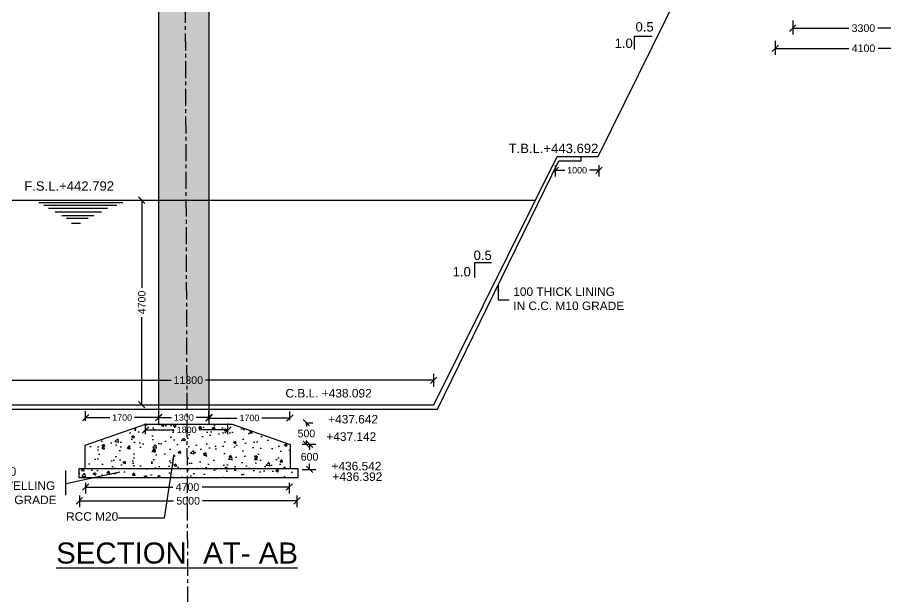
# Model space of a CAD drawing. Header units: inches. Extents: x 20221.8 to 20320.1, y 17529.5 to 17601.
# Drawn here: x 20250.09 to 20274.59, y 17566.66 to 17582.99 of the extents above; entities that cross this region are included whole.
import ezdxf

# ---------------------------------------------------------------- set-up
doc = ezdxf.new("R2010")
doc.units = ezdxf.units.IN
doc.header["$MEASUREMENT"] = 0
doc.linetypes.add('ACAD_ISO04W100', pattern=[30, 24, -3, 0, -3])
for name, color, linetype in [('DIMENSION', 255, 'Continuous'), ('DRAWING', 2, 'Continuous'), ('HATCH', 7, 'Continuous'), ('TEXT', 255, 'Continuous')]:
    doc.layers.add(name, color=color, linetype=linetype)
doc.styles.get("Standard").update_dxf_attribs({"font": 'arial.ttf'})
doc.dimstyles.get("Standard").update_dxf_attribs({"dimtxt": 0.18, "dimasz": 0.18, "dimexe": 0.18, "dimexo": 0.0625, "dimgap": 0.09, "dimtad": 0, "dimtih": 1, "dimtoh": 1, "dimdec": 4, "dimzin": 0, "dimdsep": 46, "dimtxsty": 'Standard', "dimblk": 'OBLIQUE', "dimcen": 0.09, "dimadec": 0, "dimazin": 0, "dimtfac": 1, "dimtdec": 4, "dimtofl": 0, "dimtmove": 0, "dimatfit": 3, "dimfxl": 1, "dimtolj": 1, "dimtzin": 0, "dimarcsym": 0})
pattern_1 = [(50, (0, 0), (0.717260183, -0.062752135), [0.075, -0.825]), (355, (0, 0), (-0.138751334, 0.752192134), [0.06, -0.66]), (100.4514, (0.0598, -0.0052), (0.578509382, 0.689439542), [0.06374019, -0.701142112]), (46.1842, (0, 0.2), (1.06724105, -0.165519014), [0.1125, -1.2375]), (96.6356, (0.0889, 0.1862), (0.934662706, 0.97411787), [0.09561029, -1.051713]), (351.1842, (0, 0.2), (0.934661945, 0.9741186), [0.09, -0.99]), (21, (0.1, 0.15), (0.596907052, -0.402618891), [0.075, -0.825]), (326, (0.1, 0.15), (0.243315332, 0.725150045), [0.06, -0.66]), (71.4514, (0.14974, 0.11645), (0.840222629, 0.322530497), [0.06374019, -0.701142112]), (37.5, (0, 0), (0.0121598553, 0.3328938538), [0, -0.652, 0, -0.67, 0, -0.6625]), (7.5, (0, 0), (0.2630695374, 0.394411712), [0, -0.382, 0, -0.637, 0, -0.2525]), (327.5, (-0.223, 0), (0.5338224362, -0.0225548717), [0, -0.25, 0, -0.78, 0, -1.035]), (317.5, (-0.323, 0), (0.583186169, 0.100104982), [0, -0.325, 0, -0.518, 0, -0.735])]

# ---------------------------------------------------------------- blocks, each defined once
blk = doc.blocks.new('_Oblique')
at = {"color": 0, "linetype": 'ByBlock', "lineweight": -2}
blk.add_line((-0.5, -0.5), (0.5, 0.5), dxfattribs=at)
blk = doc.blocks.new('*D95')
at = {"layer": 'Defpoints', "color": 0, "transparency": 16777216}
for p in [(20271.479, 17582.399), (20276.454, 17582.399), (20276.454, 17582.121)]:
    blk.add_point(p, dxfattribs=at)
at = {"layer": 'DIMENSION', "color": 0, "lineweight": -2, "transparency": 16777216}
for p, q in [((20271.479, 17582.336), (20271.479, 17581.941)), ((20271.479, 17582.121), (20273.553, 17582.121)), ((20276.454, 17582.121), (20274.381, 17582.121)), ((20276.454, 17582.336), (20276.454, 17581.941))]:
    blk.add_line(p, q, dxfattribs=at)
at = {"layer": 'DIMENSION', "color": 0, "lineweight": -2, "transparency": 16777216, "xscale": 0.18, "yscale": 0.18, "zscale": 0.18, "rotation": 180}
blk.add_blockref('_Oblique', (20271.479, 17582.121), dxfattribs=at)
at = {"layer": 'DIMENSION', "color": 0, "lineweight": -2, "transparency": 16777216, "xscale": 0.18, "yscale": 0.18, "zscale": 0.18}
blk.add_blockref('_Oblique', (20276.454, 17582.121), dxfattribs=at)
at = {"layer": 'DIMENSION', "color": 0, "transparency": 16777216, "insert": (20273.967, 17582.121), "char_height": 0.2143, "attachment_point": 5}
blk.add_mtext('\\A1;4100', dxfattribs=at)
blk = doc.blocks.new('*D96')
at = {"layer": 'Defpoints', "color": 0, "transparency": 16777216}
for p in [(20271.972, 17582.969), (20275.957, 17582.969), (20275.957, 17582.69)]:
    blk.add_point(p, dxfattribs=at)
at = {"layer": 'DIMENSION', "color": 0, "lineweight": -2, "transparency": 16777216}
for p, q in [((20271.972, 17582.907), (20271.972, 17582.51)), ((20275.957, 17582.907), (20275.957, 17582.51)), ((20271.972, 17582.69), (20273.555, 17582.69)), ((20275.957, 17582.69), (20274.374, 17582.69))]:
    blk.add_line(p, q, dxfattribs=at)
at = {"layer": 'DIMENSION', "color": 0, "lineweight": -2, "transparency": 16777216, "xscale": 0.18, "yscale": 0.18, "zscale": 0.18, "rotation": 180}
blk.add_blockref('_Oblique', (20271.972, 17582.69), dxfattribs=at)
at = {"layer": 'DIMENSION', "color": 0, "lineweight": -2, "transparency": 16777216, "xscale": 0.18, "yscale": 0.18, "zscale": 0.18}
blk.add_blockref('_Oblique', (20275.957, 17582.69), dxfattribs=at)
at = {"layer": 'DIMENSION', "color": 0, "transparency": 16777216, "insert": (20273.965, 17582.69), "char_height": 0.2143, "attachment_point": 5}
blk.add_mtext('\\A1;3300', dxfattribs=at)
blk = doc.blocks.new('*D119')
at = {"layer": 'Defpoints', "color": 0, "transparency": 16777216}
for p in [(20247.99, 17572.761), (20247.99, 17572.525), (20261.842, 17572.525)]:
    blk.add_point(p, dxfattribs=at)
at = {"layer": 'DIMENSION', "color": 0, "lineweight": -2, "transparency": 16777216}
for p, q in [((20247.99, 17572.588), (20247.99, 17572.941)), ((20261.842, 17572.588), (20261.842, 17572.941)), ((20247.99, 17572.761), (20254.433, 17572.761)), ((20261.842, 17572.761), (20255.399, 17572.761))]:
    blk.add_line(p, q, dxfattribs=at)
at = {"layer": 'DIMENSION', "color": 0, "lineweight": -2, "transparency": 16777216, "xscale": 0.18, "yscale": 0.18, "zscale": 0.18, "rotation": 180}
blk.add_blockref('_Oblique', (20247.99, 17572.761), dxfattribs=at)
at = {"layer": 'DIMENSION', "color": 0, "lineweight": -2, "transparency": 16777216, "xscale": 0.18, "yscale": 0.18, "zscale": 0.18}
blk.add_blockref('_Oblique', (20261.842, 17572.761), dxfattribs=at)
at = {"layer": 'DIMENSION', "color": 0, "transparency": 16777216, "insert": (20254.916, 17572.761), "char_height": 0.2143, "attachment_point": 5}
blk.add_mtext('\\A1;11300', dxfattribs=at)
blk = doc.blocks.new('*D120')
at = {"layer": 'Defpoints', "color": 0, "transparency": 16777216}
for p in [(20256.034, 17571.359), (20253.708, 17571.174), (20256.034, 17571.174)]:
    blk.add_point(p, dxfattribs=at)
at = {"layer": 'DIMENSION', "color": 0, "lineweight": -2, "transparency": 16777216}
for p, q in [((20253.708, 17571.237), (20253.708, 17571.539)), ((20253.708, 17571.359), (20254.521, 17571.359)), ((20256.034, 17571.359), (20255.221, 17571.359)), ((20256.034, 17571.237), (20256.034, 17571.539))]:
    blk.add_line(p, q, dxfattribs=at)
at = {"layer": 'DIMENSION', "color": 0, "lineweight": -2, "transparency": 16777216, "xscale": 0.18, "yscale": 0.18, "zscale": 0.18, "rotation": 180}
blk.add_blockref('_Oblique', (20253.708, 17571.359), dxfattribs=at)
at = {"layer": 'DIMENSION', "color": 0, "lineweight": -2, "transparency": 16777216, "xscale": 0.18, "yscale": 0.18, "zscale": 0.18}
blk.add_blockref('_Oblique', (20256.034, 17571.359), dxfattribs=at)
at = {"layer": 'DIMENSION', "color": 0, "transparency": 16777216, "insert": (20254.871, 17571.359), "char_height": 0.18, "attachment_point": 5}
blk.add_mtext('\\A1;1800', dxfattribs=at)
blk = doc.blocks.new('*D121')
at = {"layer": 'Defpoints', "color": 0, "transparency": 16777216}
for p in [(20251.844, 17569.571), (20257.979, 17569.571), (20257.979, 17569.359)]:
    blk.add_point(p, dxfattribs=at)
at = {"layer": 'DIMENSION', "color": 0, "lineweight": -2, "transparency": 16777216}
for p, q in [((20251.844, 17569.508), (20251.844, 17569.179)), ((20257.979, 17569.508), (20257.979, 17569.179)), ((20251.844, 17569.359), (20254.502, 17569.359)), ((20257.979, 17569.359), (20255.321, 17569.359))]:
    blk.add_line(p, q, dxfattribs=at)
at = {"layer": 'DIMENSION', "color": 0, "lineweight": -2, "transparency": 16777216, "xscale": 0.18, "yscale": 0.18, "zscale": 0.18, "rotation": 180}
blk.add_blockref('_Oblique', (20251.844, 17569.359), dxfattribs=at)
at = {"layer": 'DIMENSION', "color": 0, "lineweight": -2, "transparency": 16777216, "xscale": 0.18, "yscale": 0.18, "zscale": 0.18}
blk.add_blockref('_Oblique', (20257.979, 17569.359), dxfattribs=at)
at = {"layer": 'DIMENSION', "color": 0, "transparency": 16777216, "insert": (20254.912, 17569.359), "char_height": 0.2143, "attachment_point": 5}
blk.add_mtext('\\A1;5000', dxfattribs=at)
blk = doc.blocks.new('*D122')
at = {"layer": 'Defpoints', "color": 0, "transparency": 16777216}
for p in [(20252.02, 17569.932), (20257.764, 17569.932), (20257.764, 17569.746)]:
    blk.add_point(p, dxfattribs=at)
at = {"layer": 'DIMENSION', "color": 0, "lineweight": -2, "transparency": 16777216}
for p, q in [((20252.02, 17569.87), (20252.02, 17569.566)), ((20257.764, 17569.87), (20257.764, 17569.566)), ((20252.02, 17569.746), (20254.478, 17569.746)), ((20257.764, 17569.746), (20255.306, 17569.746))]:
    blk.add_line(p, q, dxfattribs=at)
at = {"layer": 'DIMENSION', "color": 0, "lineweight": -2, "transparency": 16777216, "xscale": 0.18, "yscale": 0.18, "zscale": 0.18, "rotation": 180}
blk.add_blockref('_Oblique', (20252.02, 17569.746), dxfattribs=at)
at = {"layer": 'DIMENSION', "color": 0, "lineweight": -2, "transparency": 16777216, "xscale": 0.18, "yscale": 0.18, "zscale": 0.18}
blk.add_blockref('_Oblique', (20257.764, 17569.746), dxfattribs=at)
at = {"layer": 'DIMENSION', "color": 0, "transparency": 16777216, "insert": (20254.892, 17569.746), "char_height": 0.2143, "attachment_point": 5}
blk.add_mtext('\\A1;4700', dxfattribs=at)
blk = doc.blocks.new('*D123')
at = {"layer": 'Defpoints', "color": 0, "transparency": 16777216}
for p in [(20258.064, 17570.953), (20258.338, 17570.953), (20258.064, 17570.245)]:
    blk.add_point(p, dxfattribs=at)
at = {"layer": 'DIMENSION', "color": 0, "lineweight": -2, "transparency": 16777216}
for p, q in [((20258.126, 17570.953), (20258.518, 17570.953)), ((20258.338, 17570.953), (20258.338, 17570.798)), ((20258.338, 17570.245), (20258.338, 17570.4)), ((20258.126, 17570.245), (20258.518, 17570.245))]:
    blk.add_line(p, q, dxfattribs=at)
at = {"layer": 'DIMENSION', "color": 0, "lineweight": -2, "transparency": 16777216, "xscale": 0.18, "yscale": 0.18, "zscale": 0.18}
for p, rotation in [((20258.338, 17570.953), 90), ((20258.338, 17570.245), 270)]:
    blk.add_blockref('_Oblique', p, dxfattribs=dict(at, rotation=rotation))
at = {"layer": 'DIMENSION', "color": 0, "transparency": 16777216, "insert": (20258.338, 17570.599), "char_height": 0.2143, "attachment_point": 5}
blk.add_mtext('\\A1;600', dxfattribs=at)
blk = doc.blocks.new('*D124')
at = {"layer": 'Defpoints', "color": 0, "transparency": 16777216}
for p in [(20258.16, 17571.562), (20258.126, 17570.953), (20258.248, 17570.953)]:
    blk.add_point(p, dxfattribs=at)
at = {"layer": 'DIMENSION', "color": 0, "lineweight": -2, "transparency": 16777216}
for p, q in [((20258.223, 17571.562), (20258.428, 17571.562)), ((20258.248, 17571.562), (20258.248, 17571.457)), ((20258.189, 17570.953), (20258.428, 17570.953)), ((20258.248, 17570.953), (20258.248, 17571.058))]:
    blk.add_line(p, q, dxfattribs=at)
at = {"layer": 'DIMENSION', "color": 0, "lineweight": -2, "transparency": 16777216, "xscale": 0.18, "yscale": 0.18, "zscale": 0.18}
for p, rotation in [((20258.248, 17571.562), 90), ((20258.248, 17570.953), 270)]:
    blk.add_blockref('_Oblique', p, dxfattribs=dict(at, rotation=rotation))
at = {"layer": 'DIMENSION', "color": 0, "transparency": 16777216, "insert": (20258.248, 17571.257), "char_height": 0.2143, "attachment_point": 5}
blk.add_mtext('\\A1;500', dxfattribs=at)
blk = doc.blocks.new('*D125')
at = {"layer": 'Defpoints', "color": 0, "transparency": 16777216}
for p in [(20254.081, 17571.707), (20254.081, 17571.597), (20252.017, 17571.556)]:
    blk.add_point(p, dxfattribs=at)
at = {"layer": 'DIMENSION', "color": 0, "lineweight": -2, "transparency": 16777216}
for p, q in [((20252.017, 17571.619), (20252.017, 17571.887)), ((20254.081, 17571.66), (20254.081, 17571.887)), ((20252.017, 17571.707), (20252.699, 17571.707)), ((20254.081, 17571.707), (20253.399, 17571.707))]:
    blk.add_line(p, q, dxfattribs=at)
at = {"layer": 'DIMENSION', "color": 0, "lineweight": -2, "transparency": 16777216, "xscale": 0.18, "yscale": 0.18, "zscale": 0.18, "rotation": 180}
blk.add_blockref('_Oblique', (20252.017, 17571.707), dxfattribs=at)
at = {"layer": 'DIMENSION', "color": 0, "lineweight": -2, "transparency": 16777216, "xscale": 0.18, "yscale": 0.18, "zscale": 0.18}
blk.add_blockref('_Oblique', (20254.081, 17571.707), dxfattribs=at)
at = {"layer": 'DIMENSION', "color": 0, "transparency": 16777216, "insert": (20253.049, 17571.707), "char_height": 0.18, "attachment_point": 5}
blk.add_mtext('\\A1;1700', dxfattribs=at)
blk = doc.blocks.new('*D126')
at = {"layer": 'Defpoints', "color": 0, "transparency": 16777216}
for p in [(20255.499, 17571.709), (20254.081, 17571.543), (20255.499, 17571.572)]:
    blk.add_point(p, dxfattribs=at)
at = {"layer": 'DIMENSION', "color": 0, "lineweight": -2, "transparency": 16777216}
for p, q in [((20254.081, 17571.606), (20254.081, 17571.889)), ((20255.499, 17571.635), (20255.499, 17571.889)), ((20254.081, 17571.709), (20254.44, 17571.709)), ((20255.499, 17571.709), (20255.14, 17571.709))]:
    blk.add_line(p, q, dxfattribs=at)
at = {"layer": 'DIMENSION', "color": 0, "lineweight": -2, "transparency": 16777216, "xscale": 0.18, "yscale": 0.18, "zscale": 0.18, "rotation": 180}
blk.add_blockref('_Oblique', (20254.081, 17571.709), dxfattribs=at)
at = {"layer": 'DIMENSION', "color": 0, "lineweight": -2, "transparency": 16777216, "xscale": 0.18, "yscale": 0.18, "zscale": 0.18}
blk.add_blockref('_Oblique', (20255.499, 17571.709), dxfattribs=at)
at = {"layer": 'DIMENSION', "color": 0, "transparency": 16777216, "insert": (20254.79, 17571.709), "char_height": 0.18, "attachment_point": 5}
blk.add_mtext('\\A1;1300', dxfattribs=at)
blk = doc.blocks.new('*D127')
at = {"layer": 'Defpoints', "color": 0, "transparency": 16777216}
for p in [(20257.781, 17571.695), (20255.499, 17571.572), (20257.781, 17571.572)]:
    blk.add_point(p, dxfattribs=at)
at = {"layer": 'DIMENSION', "color": 0, "lineweight": -2, "transparency": 16777216}
for p, q in [((20255.499, 17571.635), (20255.499, 17571.875)), ((20257.781, 17571.635), (20257.781, 17571.875)), ((20255.499, 17571.695), (20256.29, 17571.695)), ((20257.781, 17571.695), (20256.99, 17571.695))]:
    blk.add_line(p, q, dxfattribs=at)
at = {"layer": 'DIMENSION', "color": 0, "lineweight": -2, "transparency": 16777216, "xscale": 0.18, "yscale": 0.18, "zscale": 0.18, "rotation": 180}
blk.add_blockref('_Oblique', (20255.499, 17571.695), dxfattribs=at)
at = {"layer": 'DIMENSION', "color": 0, "lineweight": -2, "transparency": 16777216, "xscale": 0.18, "yscale": 0.18, "zscale": 0.18}
blk.add_blockref('_Oblique', (20257.781, 17571.695), dxfattribs=at)
at = {"layer": 'DIMENSION', "color": 0, "transparency": 16777216, "insert": (20256.64, 17571.695), "char_height": 0.18, "attachment_point": 5}
blk.add_mtext('\\A1;1700', dxfattribs=at)
blk = doc.blocks.new('*D128')
at = {"layer": 'Defpoints', "color": 0, "transparency": 16777216}
for p in [(20253.42, 17577.839), (20253.603, 17577.839), (20253.42, 17572.069)]:
    blk.add_point(p, dxfattribs=at)
at = {"layer": 'DIMENSION', "color": 0, "lineweight": -2, "transparency": 16777216}
for p, q in [((20253.482, 17577.839), (20253.783, 17577.839)), ((20253.603, 17577.839), (20253.603, 17575.368)), ((20253.603, 17572.069), (20253.603, 17574.54)), ((20253.482, 17572.069), (20253.783, 17572.069))]:
    blk.add_line(p, q, dxfattribs=at)
at = {"layer": 'DIMENSION', "color": 0, "lineweight": -2, "transparency": 16777216, "xscale": 0.18, "yscale": 0.18, "zscale": 0.18}
for p, rotation in [((20253.603, 17577.839), 90), ((20253.603, 17572.069), 270)]:
    blk.add_blockref('_Oblique', p, dxfattribs=dict(at, rotation=rotation))
at = {"layer": 'DIMENSION', "color": 0, "transparency": 16777216, "insert": (20253.603, 17574.954), "char_height": 0.2143, "attachment_point": 5, "rotation": 90}
blk.add_mtext('\\A1;4700', dxfattribs=at)
blk = doc.blocks.new('*D130')
at = {"layer": 'Defpoints', "color": 0, "transparency": 16777216}
for p in [(20265.269, 17578.885), (20266.502, 17578.885), (20266.502, 17578.682)]:
    blk.add_point(p, dxfattribs=at)
at = {"layer": 'DIMENSION', "color": 0, "lineweight": -2, "transparency": 16777216}
for p, q in [((20265.269, 17578.822), (20265.269, 17578.502)), ((20266.502, 17578.822), (20266.502, 17578.502)), ((20265.269, 17578.682), (20265.536, 17578.682)), ((20266.502, 17578.682), (20266.236, 17578.682))]:
    blk.add_line(p, q, dxfattribs=at)
at = {"layer": 'DIMENSION', "color": 0, "lineweight": -2, "transparency": 16777216, "xscale": 0.18, "yscale": 0.18, "zscale": 0.18, "rotation": 180}
blk.add_blockref('_Oblique', (20265.269, 17578.682), dxfattribs=at)
at = {"layer": 'DIMENSION', "color": 0, "lineweight": -2, "transparency": 16777216, "xscale": 0.18, "yscale": 0.18, "zscale": 0.18}
blk.add_blockref('_Oblique', (20266.502, 17578.682), dxfattribs=at)
at = {"layer": 'DIMENSION', "color": 0, "transparency": 16777216, "insert": (20265.886, 17578.682), "char_height": 0.18, "attachment_point": 5}
blk.add_mtext('\\A1;1000', dxfattribs=at)

msp = doc.modelspace()

# ---------------------------------------------------------------- hatches: boundary and pattern name
at = {"layer": 'HATCH'}
h = msp.add_hatch(dxfattribs=at)
h.set_pattern_fill('AR-CONC', color=256, scale=0.1, style=0)
h.set_pattern_definition(pattern_1)
h.paths.add_polyline_path([(20255.49902, 17588.56013), (20255.75351, 17588.56013), (20255.75351, 17588.92296), (20253.80083, 17588.92296), (20253.80083, 17588.56013), (20254.08067, 17588.56013), (20254.08067, 17577.83876), (20255.49902, 17577.83876)])
h.paths.add_polyline_path([(20255.49902, 17577.83876), (20254.08067, 17577.83876), (20254.08067, 17572.06928), (20255.49902, 17572.06928)])
h = msp.add_hatch(dxfattribs=at)
h.set_pattern_fill('AR-CONC', color=256, scale=0.1, style=0)
h.set_pattern_definition(pattern_1)
h.paths.add_polyline_path([(20257.78905, 17570.95053), (20256.15036, 17571.51878), (20253.7093, 17571.51878), (20252.01048, 17570.93029), (20252.01048, 17570.25916), (20257.78905, 17570.25916)])
h.paths.add_polyline_path([(20258.01396, 17570.25916), (20251.82596, 17570.25916), (20251.82596, 17570.02057), (20258.01396, 17570.02057)])
h.paths.add_polyline_path([(20254.5658, 17571.49606), (20255.17579, 17571.49606), (20255.17579, 17571.22226), (20254.5658, 17571.22226)], flags=24)

# ---------------------------------------------------------------- linework, layer by layer
at = {"layer": 'DIMENSION'}
for points in [[(20267.50992, 17582.08567), (20267.50992, 17582.46801), (20268.00617, 17582.46801)], [(20262.99976, 17575.65592), (20262.99976, 17576.08066), (20263.46936, 17576.08066)], [(20251.45433, 17570.21727), (20251.45433, 17569.5214)]]:
    msp.add_lwpolyline(points, dxfattribs=at)
at = {"layer": 'DRAWING'}
for points in [[(20247.90925, 17571.94672), (20261.95127, 17571.94672), (20265.37267, 17578.95104), (20265.99831, 17578.95104), (20265.99831, 17579.06755), (20266.48206, 17579.06755), (20269.52522, 17585.2489), (20273.16429, 17585.2489), (20282.39269, 17591.4588)], [(20254.08067, 17571.48975), (20254.08067, 17588.56013), (20253.80083, 17588.56013), (20253.80083, 17588.92296), (20255.75351, 17588.92296), (20255.75351, 17588.56013), (20255.49902, 17588.56013), (20255.49902, 17571.51878)], [(20243.87138, 17578.96844), (20244.64006, 17578.96844), (20247.98953, 17572.06928), (20261.84249, 17572.06928), (20265.32784, 17579.06755), (20265.99831, 17579.06755)], [(20245.18851, 17577.83876), (20264.71587, 17577.83876)], [(20250.70156, 17577.77156), (20253.06442, 17577.77156)], [(20250.84157, 17577.69972), (20252.89932, 17577.69972)], [(20250.9754, 17577.61062), (20252.63722, 17577.61062)], [(20251.15943, 17577.51038), (20252.46992, 17577.51038)], [(20251.34903, 17577.41014), (20252.25244, 17577.41014)], [(20251.4773, 17577.33217), (20252.09072, 17577.33217)], [(20251.62229, 17577.18738), (20251.87881, 17577.18738)], [(20252.01048, 17570.25916), (20252.01048, 17570.93029), (20253.7093, 17571.51878), (20256.15036, 17571.51878), (20257.78905, 17570.95053), (20257.78905, 17570.25916)]]:
    msp.add_lwpolyline(points, dxfattribs=at)
msp.add_lwpolyline([(20251.82596, 17570.02057), (20258.01396, 17570.02057), (20258.01396, 17570.25916), (20251.82596, 17570.25916), (20251.82596, 17570.02057)], close=True, dxfattribs=at)

# ---------------------------------------------------------------- texts
at = {"layer": 'TEXT', "attachment_point": 1}
for s, insert, char_height, width in [('0.5', (20267.53445, 17582.85962), 0.264, 6.04032), ('1.0', (20266.94383, 17582.39698), 0.264, 6.04032), ('T.B.L.+443.692', (20263.9539, 17579.43173), 0.264, 6.04032), ('F.S.L.+442.792', (20250.28862, 17578.37066), 0.264, 6.04032), ('0.5', (20262.96588, 17576.41678), 0.264, 6.04032), ('1.0', (20262.37525, 17575.95414), 0.264, 6.04032), ('100 THICK LINING\\PIN C.C. M10 GRADE', (20264.08516, 17575.37906), 0.24, 5.4912), ('C.B.L. +438.092', (20257.65795, 17572.51442), 0.24, 5.4912), (' +437.642', (20258.76928, 17571.7815), 0.24, 5.4912), (' +437.142', (20258.7182, 17571.29095), 0.24, 5.4912), (' +436.542', (20258.86442, 17570.45855), 0.24, 5.4912), ('FOOTING IN RCC M20\\POVER 150 THICK LEVELLING\\PCOURSE IN C.C. M10 GRADE', (20246.54142, 17570.30636), 0.24, 5.4912), ('+436.392', (20258.9835, 17570.16127), 0.24, 5.4912), ('RCC M20', (20251.46682, 17569.03745), 0.24, 5.4912), ('{\\LSECTION  AT- AB}', (20251.18686, 17568.18456), 0.594, 28.8992)]:
    msp.add_mtext(s, dxfattribs=dict(at, insert=insert, char_height=char_height, width=width))

# ---------------------------------------------------------------- dimensions: what is measured, and where the dimension line sits
at = {"layer": 'DIMENSION'}
for base, p1, p2, text, picture, middle in [((20275.95674, 17582.69047), (20271.97236, 17582.96921), (20275.95674, 17582.96921), '3300', '*D96', (20273.96455, 17582.69047)), ((20276.45371, 17582.12105), (20271.4795, 17582.39871), (20276.45371, 17582.39871), '4100', '*D95', (20273.9666, 17582.12105)), ((20247.98953, 17572.76079), (20261.84249, 17572.52511), (20247.98953, 17572.52511), '11300', '*D119', (20254.91601, 17572.76079)), ((20257.76389, 17569.74555), (20252.01977, 17569.932), (20257.76389, 17569.932), '4700', '*D122', (20254.89183, 17569.74555)), ((20257.97925, 17569.35867), (20251.84416, 17569.57076), (20257.97925, 17569.57076), '5000', '*D121', (20254.91171, 17569.35867))]:
    dim = msp.add_linear_dim(base=base, p1=p1, p2=p2, text=text, dimstyle='Standard', override={"dimtxt": 0.214286}, dxfattribs=at)
    dim.commit()
    dim.dimension.update_dxf_attribs({"geometry": picture, "text_midpoint": middle})
for base, p1, p2, text, picture, middle in [((20266.50209, 17578.68241), (20265.26942, 17578.88478), (20266.50209, 17578.88478), '1000', '*D130', (20265.88575, 17578.68241)), ((20254.08067, 17571.7069), (20252.0174, 17571.55625), (20254.08067, 17571.59736), '1700', '*D125', (20253.04903, 17571.7069)), ((20255.49902, 17571.70874), (20254.08067, 17571.54304), (20255.49902, 17571.57206), '1300', '*D126', (20254.78985, 17571.70874)), ((20257.78086, 17571.69479), (20255.49902, 17571.57206), (20257.78086, 17571.57206), '1700', '*D127', (20256.63994, 17571.69479)), ((20256.03385, 17571.35916), (20253.70774, 17571.1742), (20256.03385, 17571.1742), '1800', '*D120', (20254.87079, 17571.35916))]:
    dim = msp.add_linear_dim(base=base, p1=p1, p2=p2, text=text, dimstyle='Standard', dxfattribs=at)
    dim.commit()
    dim.dimension.update_dxf_attribs({"geometry": picture, "text_midpoint": middle})
dim = msp.add_aligned_dim(p1=(20253.41998, 17572.06928), p2=(20253.41998, 17577.83876), distance=-0.18258, text='4700', dimstyle='Standard', override={"dimtxt": 0.214286}, dxfattribs=at)
dim.commit()
dim.dimension.update_dxf_attribs({"geometry": '*D128', "text_midpoint": (20253.60256, 17574.95402), "text_rotation": 90})
dim = msp.add_linear_dim(base=(20258.24751, 17570.95289), p1=(20258.16048, 17571.56179), p2=(20258.12645, 17570.95289), angle=90, text='500', dimstyle='Standard', override={"dimtxt": 0.214286}, dxfattribs=at)
dim.commit()
dim.dimension.update_dxf_attribs({"geometry": '*D124', "text_midpoint": (20258.24751, 17571.25734)})
dim = msp.add_aligned_dim(p1=(20258.06395, 17570.24495), p2=(20258.06395, 17570.95289), distance=-0.27356, text='600', dimstyle='Standard', override={"dimtxt": 0.214286}, dxfattribs=at)
dim.commit()
dim.dimension.update_dxf_attribs({"geometry": '*D123', "text_midpoint": (20258.33751, 17570.59892)})

# ---------------------------------------------------------------- leaders
for points in [[(20263.66197, 17575.44888), (20263.66197, 17575.02895), (20263.96525, 17575.02895)], [(20254.50557, 17570.66442), (20254.23058, 17568.86798), (20252.95109, 17568.86798)], [(20252.98258, 17570.1641), (20251.4738, 17569.83555)]]:
    msp.add_leader(points, dimstyle='Standard', override={"dimgap": 0.09, "dimtad": 0}, dxfattribs=at)
at = {"layer": 'DRAWING', "linetype": 'ACAD_ISO04W100', "ltscale": 0.02}
msp.add_leader([(20254.96343, 17551.64244), (20254.76939, 17600.38186)], dimstyle='Standard', override={"dimgap": 0.09, "dimtad": 0}, dxfattribs=at)

doc.saveas('drawing.dxf')
